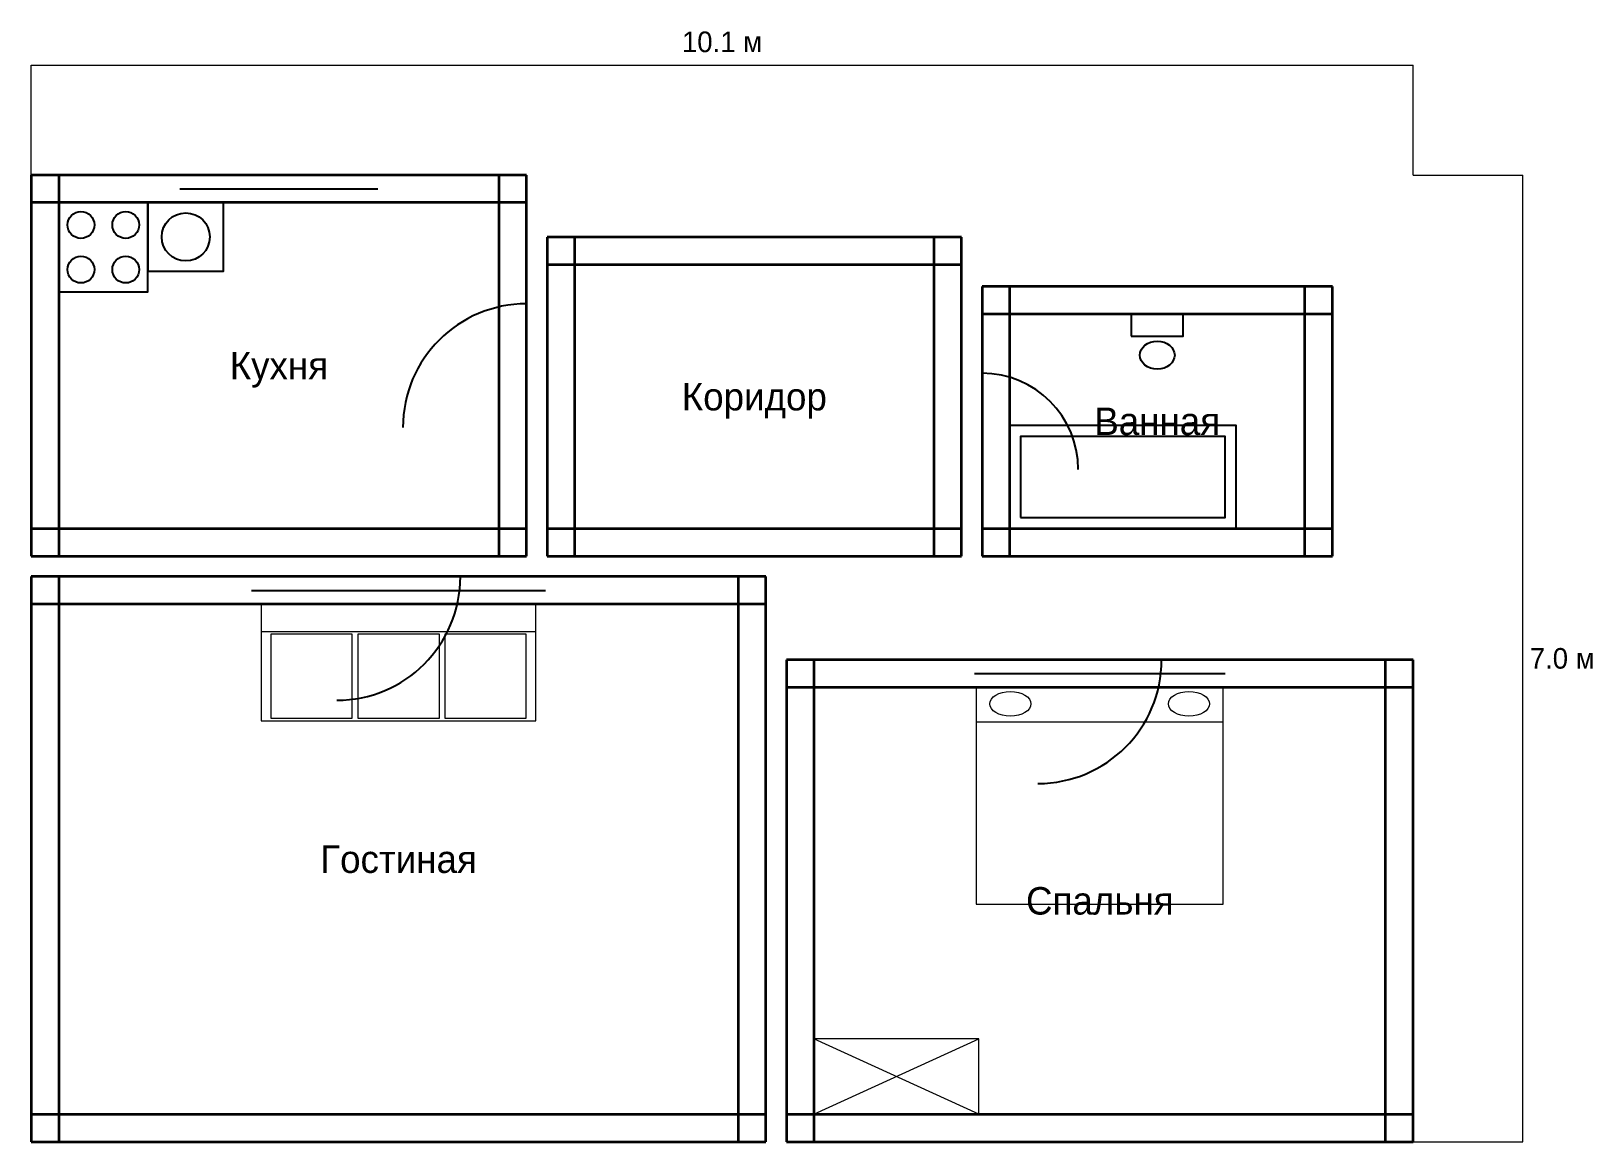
# Model space of a CAD drawing. Header units: metres. Extents: x 0 to 1137, y 0 to 808.
import ezdxf
from ezdxf.enums import TextEntityAlignment as Align

# ---------------------------------------------------------------- set-up
doc = ezdxf.new("R2010")
doc.units = ezdxf.units.M
for name, color, linetype, lineweight in [('Двери', 7, 'Continuous', 25), ('Мебель', 7, 'Continuous', 18), ('Окна', 7, 'Continuous', 25), ('Размеры', 1, 'Continuous', 13), ('Стены', 7, 'Continuous', 35), ('Текст', 7, 'Continuous', 13)]:
    doc.layers.add(name, color=color, linetype=linetype, lineweight=lineweight)

msp = doc.modelspace()

# ---------------------------------------------------------------- linework, layer by layer
at = {"layer": 'Двери'}
for p, q in [((360.6, 520), (360.6, 610)), ((692.2, 489.5), (692.2, 559.5)), ((222.4, 411.4), (312.4, 411.4)), ((732.9, 350.8), (822.9, 350.8))]:
    msp.add_line(p, q, dxfattribs=at)
for centre, radius, start, end in [((360.6, 520), 90, 90, 180), ((692.2, 489.5), 70, 0, 90), ((222.4, 411.4), 90, 270, 360), ((732.9, 350.8), 90, 270, 360)]:
    msp.add_arc(centre, radius, start, end, dxfattribs=at)
at = {"layer": 'Мебель'}
for p, q in [((167.4, 371.4), (367.4, 371.4)), ((687.8, 305.8), (867.8, 305.8)), ((569.8, 20), (689.8, 75)), ((689.8, 20), (569.8, 75))]:
    msp.add_line(p, q, dxfattribs=at)
for points in [[(167.4, 306.4), (367.4, 306.4), (367.4, 391.4), (167.4, 391.4), (167.4, 306.4)], [(174.4, 308.4), (233.7, 308.4), (233.7, 369.4), (174.4, 369.4), (174.4, 308.4)], [(237.7, 308.4), (297.1, 308.4), (297.1, 369.4), (237.7, 369.4), (237.7, 308.4)], [(301.1, 308.4), (360.4, 308.4), (360.4, 369.4), (301.1, 369.4), (301.1, 308.4)], [(687.8, 172.9), (867.8, 172.9), (867.8, 330.8), (687.8, 330.8), (687.8, 172.9)], [(569.8, 20), (689.8, 20), (689.8, 75), (569.8, 75), (569.8, 20)]]:
    msp.add_lwpolyline(points, dxfattribs=at)
for centre in [(712.8, 318.8), (842.8, 318.8)]:
    msp.add_ellipse(centre, major_axis=(15, 0), ratio=0.6, dxfattribs=at)
at = {"layer": 'Окна'}
for p, q in [((108.2, 703.7), (252.4, 703.7)), ((108.2, 693.7), (252.4, 693.7)), ((108.2, 683.7), (252.4, 683.7)), ((160.4, 411.4), (374.4, 411.4)), ((160.4, 401.4), (374.4, 401.4)), ((160.4, 391.4), (374.4, 391.4)), ((686.6, 350.8), (869.1, 350.8)), ((686.6, 340.8), (869.1, 340.8)), ((686.6, 330.8), (869.1, 330.8))]:
    msp.add_line(p, q, dxfattribs=at)
at = {"layer": 'Размеры', "color": 1}
for p, q in [((0, 783.7), (1005.9, 783.7)), ((0, 703.7), (0, 783.7)), ((1005.9, 703.7), (1005.9, 783.7)), ((1005.9, 703.7), (1085.9, 703.7)), ((1085.9, 0), (1085.9, 703.7)), ((1005.9, 0), (1085.9, 0))]:
    msp.add_line(p, q, dxfattribs=at)
at = {"layer": 'Сантехника'}
for points in [[(20, 618.7), (85, 618.7), (85, 683.7), (20, 683.7), (20, 618.7)], [(85, 633.7), (140, 633.7), (140, 683.7), (85, 683.7), (85, 633.7)], [(800.7, 586.4), (838.7, 586.4), (838.7, 602.5), (800.7, 602.5), (800.7, 586.4)], [(712.2, 446.4), (877.2, 446.4), (877.2, 521.4), (712.2, 521.4), (712.2, 446.4)], [(720.2, 454.4), (869.2, 454.4), (869.2, 513.4), (720.2, 513.4), (720.2, 454.4)]]:
    msp.add_lwpolyline(points, dxfattribs=at)
for centre, radius in [((36.2, 667.4), 9.75), ((68.8, 667.4), 9.75), ((112.5, 658.7), 17.5), ((36.2, 634.9), 9.75), ((68.8, 634.9), 9.75)]:
    msp.add_circle(centre, radius, dxfattribs=at)
msp.add_ellipse((819.7, 572.6), major_axis=(12.7, 0), ratio=0.8, dxfattribs=at)
at = {"layer": 'Стены'}
for p, q in [((360.6, 703.7), (0, 703.7)), ((0, 703.7), (0, 426.4)), ((20, 703.7), (20, 426.4)), ((340.6, 426.4), (340.6, 703.7)), ((360.6, 426.4), (360.6, 703.7)), ((360.6, 683.7), (0, 683.7)), ((677.2, 658.4), (375.6, 658.4)), ((375.6, 658.4), (375.6, 426.4)), ((395.6, 658.4), (395.6, 426.4)), ((657.2, 426.4), (657.2, 658.4)), ((677.2, 426.4), (677.2, 658.4)), ((677.2, 638.4), (375.6, 638.4)), ((947.2, 622.5), (692.2, 622.5)), ((692.2, 622.5), (692.2, 426.4)), ((712.2, 622.5), (712.2, 426.4)), ((927.2, 426.4), (927.2, 622.5)), ((947.2, 426.4), (947.2, 622.5)), ((947.2, 602.5), (692.2, 602.5)), ((0, 446.4), (360.6, 446.4)), ((375.6, 446.4), (677.2, 446.4)), ((692.2, 446.4), (947.2, 446.4)), ((0, 426.4), (360.6, 426.4)), ((375.6, 426.4), (677.2, 426.4)), ((692.2, 426.4), (947.2, 426.4)), ((534.8, 411.4), (0, 411.4)), ((0, 411.4), (0, 0)), ((20, 411.4), (20, 0)), ((514.8, 0), (514.8, 411.4)), ((534.8, 0), (534.8, 411.4)), ((534.8, 391.4), (0, 391.4)), ((1005.9, 350.8), (549.8, 350.8)), ((549.8, 350.8), (549.8, 0)), ((569.8, 350.8), (569.8, 0)), ((985.9, 0), (985.9, 350.8)), ((1005.9, 0), (1005.9, 350.8)), ((1005.9, 330.8), (549.8, 330.8)), ((0, 20), (534.8, 20)), ((549.8, 20), (1005.9, 20)), ((0, 0), (534.8, 0)), ((549.8, 0), (1005.9, 0))]:
    msp.add_line(p, q, dxfattribs=at)

# ---------------------------------------------------------------- texts
at = {"layer": 'Размеры', "color": 1}
msp.add_text('10.1 м', height=15, dxfattribs=at).set_placement((502.9, 788.7), align=Align.BOTTOM_CENTER)
msp.add_text('7.0 м', height=15, dxfattribs=at).set_placement((1090.9, 351.9), align=Align.MIDDLE_LEFT)
at = {"layer": 'Текст'}
for s, p in [('Кухня', (180.3, 565)), ('Коридор', (526.4, 542.4)), ('Ванная', (819.7, 524.5)), ('Гостиная', (267.4, 205.7)), ('Спальня', (777.9, 175.4))]:
    msp.add_text(s, height=20, dxfattribs=at).set_placement(p, align=Align.MIDDLE_CENTER)

doc.saveas('drawing.dxf')
